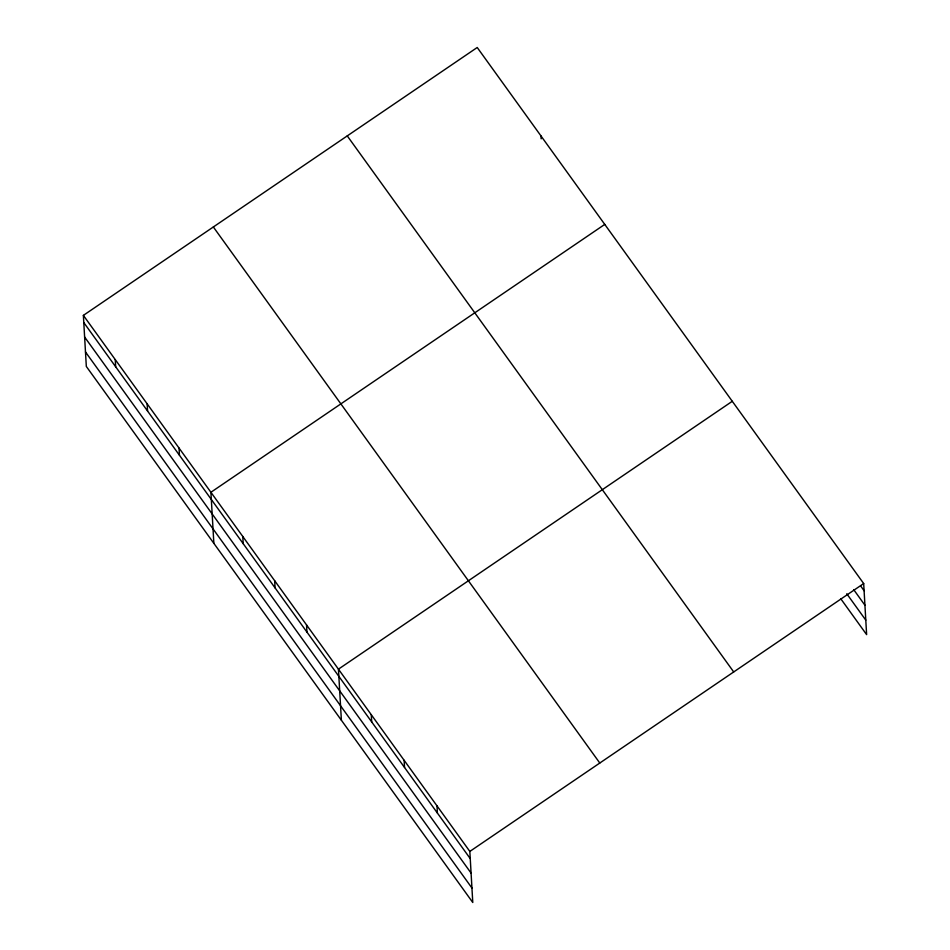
<?xml version="1.0" encoding="UTF-8"?>
<svg xmlns="http://www.w3.org/2000/svg" width="950" height="950" viewBox="0 0 950 950"><rect width="100%" height="100%" fill="white"/><g stroke="black" fill="none" stroke-linecap="round" stroke-linejoin="round"><path stroke-width="1.43" d="M83.374 315.376L469.834 851.426L472.779 902.5L86.319 366.451L83.374 315.376L477.221 47.5L863.681 583.549L866.626 634.624L840.691 598.654M604.758 224.402L210.912 492.278L213.857 543.352M732.284 401.292L338.438 669.168L341.383 720.242M469.834 851.426L863.681 583.549M860.629 585.936L864.096 590.722M853.694 589.629L864.928 605.209M846.771 593.762L865.783 620.136M347.261 135.898L733.709 671.947M213.346 226.979L599.794 763.028M83.79 322.561L470.238 858.61M84.621 337.036L471.081 873.086M85.488 351.963L471.936 888.012M540.989 135.945L541.156 138.819M436.976 805.861L437.392 813.046M404.13 760.297L404.546 767.481M371.284 714.732L371.699 721.917M306.553 624.946L306.969 632.13M274.669 580.723L275.084 587.896M242.784 536.501L243.2 543.673M179.027 448.056L179.443 455.228M147.143 403.821L147.559 411.006M115.259 359.599L115.674 366.783"/></g></svg>
